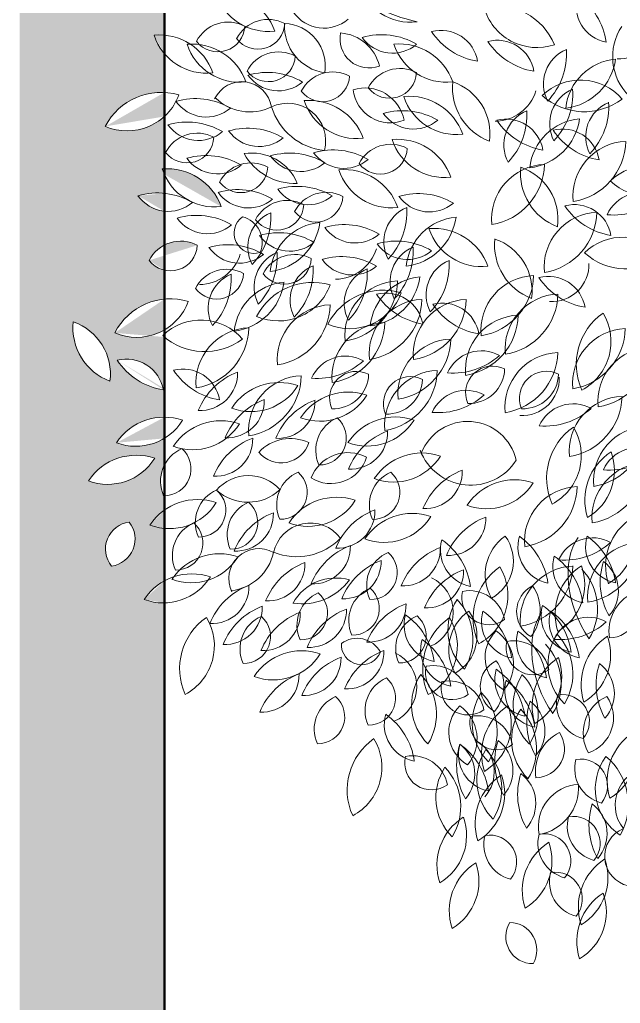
# Model space of a CAD drawing. Header units: millimetres. Extents: x -18002 to 19000, y -38859 to 21000.
# Drawn here: x -14500 to -13670, y 4241 to 5602 of the extents above; entities that cross this region are included whole.
import ezdxf

# ---------------------------------------------------------------- set-up
doc = ezdxf.new("R2010")
doc.units = ezdxf.units.MM
doc.layers.get('0').update_dxf_attribs({"lineweight": 25})
for name, color, linetype, lineweight in [('A Wall', 7, 'Continuous', 50), ('K-Hatch', 7, 'Continuous', 25), ('www.cadblocksfree.com', 7, 'Continuous', 5)]:
    doc.layers.add(name, color=color, linetype=linetype, lineweight=lineweight)

# ---------------------------------------------------------------- blocks, each defined once
blk = doc.blocks.new('A$C76BB5F72')
at = {"color": 58, "true_color": 0x4d6600}
for centre, major_axis, ratio, start_param, end_param in [((0.3862, 1.2516), (-0.4584, 0.3561), 1, 1.200871, 1.995976), ((0.2341, 0.8284), (0.0047, 0.1421), 1, 1.918314, 3.292644), ((0.455, 0.5674), (0.0053, 0.1613), 1, -1.152817, 0.232582), ((0.7564, 0.7291), (0.0032, 0.096), 1, 1.32478, 2.980013), ((0.5627, 0.6107), (0.0058, 0.1767), 1, -1.40088, -0.577558), ((0.0104, 0.7671), (0.0032, 0.096), 1, 2.222352, 3.877584), ((0.1589, 0.4774), (0.0058, 0.1767), 1, -0.503255, 0.320067), ((0.3121, 0.5693), (0.0032, 0.096), 1, -1.36802, 0.287213), ((0.4352, 0.76), (0.0058, 0.1767), 1, 2.189529, 3.012851), ((0.1265, 0.6431), (0.0025, 0.0747), 1, 1.395929, 3.540788), ((0.1871, 0.7026), (0.0032, 0.096), 1, 2.222316, 3.877549), ((0.2036, 0.483), (0.0049, 0.1474), 1, -1.194112, 0.121839), ((0.3257, 0.6739), (0.0047, 0.1421), 1, 1.918249, 3.292578), ((0.0335, 0.4666), (0.003, 0.0915), 1, -0.454876, 1.128992), ((0.206, 0.4753), (0.003, 0.0915), 1, -0.454944, 1.128925), ((0.0071, 0.5506), (0.0023, 0.0693), 1, 2.257561, 4.699709), ((0.1797, 0.5594), (0.0023, 0.0693), 1, 2.257493, 4.699641), ((0.1161, 0.4139), (0.0034, 0.1027), 1, -1.34766, 0.33249), ((0.1815, 0.5229), (0.0032, 0.0963), 1, 1.716104, 3.551932), ((0.4892, 0.5172), (0.0049, 0.1474), 1, 1.498679, 2.81463), ((0.2963, 0.3982), (0.0047, 0.1421), 1, 4.611082, 5.985411), ((-0.0823, 0.3803), (0.0032, 0.0971), 1, 4.487022, 6.771688), ((-0.0272, 0.3372), (0.0049, 0.1474), 1, -1.194112, 0.121839), ((0.0949, 0.5282), (0.0047, 0.1421), 1, 1.918247, 3.292576), ((0.2293, 0.3478), (0.0048, 0.1474), 1, -1.194188, 0.121763), ((0.3514, 0.5387), (0.0047, 0.1421), 1, 1.918242, 3.292571), ((0.0274, 0.5131), (0.0052, 0.1583), 1, 1.893069, 3.074512), ((0.2136, 0.2813), (0.0058, 0.1767), 1, -0.503319, 0.320004), ((0.5703, 0.3692), (0.0032, 0.096), 1, 0.427146, 2.082378), ((0.357, 0.4468), (0.0058, 0.1767), 1, 3.984718, 4.80804), ((0.2418, 0.5066), (0.0032, 0.096), 1, 2.222376, 3.877608), ((0.4803, 0.3403), (0.0032, 0.096), 1, -1.368021, 0.287212), ((0.6035, 0.531), (0.0058, 0.1767), 1, 2.189533, 3.012855), ((0.6825, 0.2954), (0.0047, 0.1421), 1, 0.123059, 1.497388), ((0.5235, 0.457), (0.0049, 0.1474), 1, 3.293873, 4.609823), ((0.1991, 0.2367), (0.0049, 0.1474), 1, -1.194118, 0.121833), ((0.3212, 0.4276), (0.0047, 0.1421), 1, 1.918246, 3.292575), ((0.0339, 0.1799), (0.0058, 0.1767), 1, -0.503254, 0.320068), ((0.1823, 0.2797), (0.003, 0.0915), 1, -0.454955, 1.128914), ((0.156, 0.3637), (0.0023, 0.0693), 1, 2.257493, 4.699641), ((0.7943, 0.237), (0.0047, 0.1418), 1, 0.073281, 1.699241), ((-0.0778, 0.1718), (0.0058, 0.1767), 1, -0.503319, 0.320004), ((-0.0496, 0.3971), (0.0032, 0.096), 1, 2.222376, 3.877608), ((0.0621, 0.4052), (0.0032, 0.096), 1, 2.222336, 3.877568), ((0.062, 0.1587), (0.0049, 0.1474), 1, -1.194121, 0.121829), ((0.1841, 0.3496), (0.0047, 0.1421), 1, 1.918248, 3.292578), ((0.5845, 0.1776), (0.0047, 0.1418), 1, 0.073223, 1.699183), ((0.4175, 0.3233), (0.0053, 0.1613), 1, 3.335082, 4.720481), ((0.6647, 0.2966), (0.0049, 0.1474), 1, 1.498677, 2.814628), ((0.4718, 0.1775), (0.0047, 0.1421), 1, 4.611083, 5.985412), ((-0.0583, 0.086), (0.0058, 0.1767), 1, -0.503255, 0.320067), ((-0.0301, 0.3113), (0.0032, 0.096), 1, 2.222352, 3.877584), ((0.0162, 0.1559), (0.003, 0.0915), 1, -0.454945, 1.128924), ((-0.0101, 0.2399), (0.0023, 0.0693), 1, 2.2575, 4.699649), ((0.2539, 0.0674), (0.0058, 0.1767), 1, -0.503319, 0.320004), ((0.2821, 0.2927), (0.0032, 0.096), 1, 2.222336, 3.877569), ((0.8283, 0.1503), (0.0032, 0.096), 1, -0.470458, 1.184775), ((0.756, 0.3655), (0.0058, 0.1767), 1, 3.087056, 3.910379), ((0.72, 0.054), (0.0047, 0.1418), 1, 0.073281, 1.699241), ((0.5529, 0.1997), (0.0053, 0.1613), 1, 3.335119, 4.720518), ((0.0625, -0.0127), (0.0058, 0.1767), 1, -0.503255, 0.320068), ((0.0907, 0.2126), (0.0032, 0.096), 1, 2.222351, 3.877584), ((0.2944, 0.0067), (0.0049, 0.1474), 1, -1.194122, 0.121829), ((0.4165, 0.1977), (0.0047, 0.1421), 1, 1.918314, 3.292644), ((-0.192, -0.0524), (0.0032, 0.096), 1, 0.427146, 2.082378), ((-0.4053, 0.0252), (0.0058, 0.1767), 1, 3.984718, 4.80804), ((0.1588, -0.0387), (0.0032, 0.096), 1, 0.427146, 2.082378), ((-0.0546, 0.039), (0.0058, 0.1767), 1, 3.984718, 4.80804), ((0.2709, -0.1124), (0.0047, 0.1421), 1, 0.123059, 1.497388), ((0.1119, 0.0491), (0.0049, 0.1474), 1, 3.293873, 4.609823), ((0.3897, 0.0364), (0.0053, 0.1613), 1, 3.335082, 4.720481), ((-0.0798, -0.1262), (0.0047, 0.1421), 1, 0.123059, 1.497388), ((-0.2388, 0.0354), (0.0049, 0.1474), 1, 3.293873, 4.609823), ((0.039, 0.0227), (0.0053, 0.1613), 1, 3.335082, 4.720481), ((0.6194, -0.1569), (0.0047, 0.1418), 1, 0.073223, 1.699183), ((0.4524, -0.0112), (0.0053, 0.1613), 1, 3.335082, 4.720481), ((0.032, -0.1846), (0.0047, 0.1418), 1, 0.073281, 1.699241), ((0.2687, -0.1707), (0.0047, 0.1418), 1, 0.073223, 1.699183), ((0.1017, -0.0249), (0.0053, 0.1613), 1, 3.335082, 4.720481), ((0.3827, -0.1709), (0.0047, 0.1418), 1, 0.073281, 1.699241), ((0.8225, -0.1967), (0.0053, 0.1613), 1, 0.642311, 2.02771), ((0.6088, -0.1379), (0.0047, 0.1418), 1, 3.663644, 5.289604), ((0.1729, -0.2303), (0.0047, 0.1418), 1, 0.073223, 1.699183), ((0.0059, -0.0845), (0.0053, 0.1613), 1, 3.335082, 4.720481), ((-0.1778, -0.244), (0.0047, 0.1418), 1, 0.073223, 1.699183), ((-0.3448, -0.0983), (0.0053, 0.1613), 1, 3.335082, 4.720481), ((0.066, -0.2713), (0.0032, 0.096), 1, -0.470458, 1.184775), ((0.4167, -0.2576), (0.0032, 0.096), 1, -0.470458, 1.184775), ((0.3444, -0.0424), (0.0058, 0.1767), 1, 3.087056, 3.910379), ((-0.0063, -0.0561), (0.0058, 0.1767), 1, 3.087056, 3.910379), ((0.445, -0.2703), (0.0023, 0.0693), 1, -0.435294, 2.006854), ((-0.0423, -0.3676), (0.0047, 0.1418), 1, 0.073281, 1.699241), ((-0.2094, -0.2219), (0.0053, 0.1613), 1, 3.335119, 4.720518), ((0.0943, -0.2841), (0.0023, 0.0693), 1, -0.435294, 2.006854), ((0.0341, -0.2198), (0.003, 0.0915), 1, 3.135462, 4.719331), ((0.2333, -0.2976), (0.0023, 0.0693), 1, -0.435267, 2.006881), ((0.3084, -0.3539), (0.0047, 0.1418), 1, 0.073281, 1.699241), ((0.1413, -0.2081), (0.0053, 0.1613), 1, 3.335119, 4.720518), ((0.3848, -0.2061), (0.003, 0.0915), 1, 3.135462, 4.719331), ((0.584, -0.2839), (0.0023, 0.0693), 1, -0.435267, 2.006881), ((0.5237, -0.2196), (0.003, 0.0915), 1, 3.135471, 4.71934), ((0.173, -0.2334), (0.003, 0.0915), 1, 3.135471, 4.71934), ((0.746, -0.4908), (0.0053, 0.1613), 1, 0.642311, 2.02771), ((0.5322, -0.4319), (0.0047, 0.1418), 1, 3.663644, 5.289604), ((0.8474, -0.498), (0.0047, 0.1418), 1, 0.073281, 1.699241), ((0.6803, -0.3523), (0.0053, 0.1613), 1, 3.335086, 4.720484), ((0.5477, -0.7393), (0.004, 0.1215), 1, 0.646107, 2.126683), ((0.3894, -0.7043), (0.0036, 0.1094), 1, 3.680361, 5.375633), ((0.6066, -0.6667), (0.0032, 0.096), 1, 1.32475, 2.979982), ((0.4129, -0.7852), (0.0058, 0.1767), 1, -1.40088, -0.577558), ((0.6309, -0.5251), (0.0058, 0.1767), 1, 3.087158, 3.91048), ((0.794, -0.8034), (-0.0919, 0.1913), 0.647834, 0.34295, 1.798552), ((0.7811, -0.6665), (0.0032, 0.096), 1, 1.32478, 2.980013), ((0.8319, -0.7972), (0.0047, 0.1418), 1, 0.073281, 1.699241), ((0.5874, -0.7849), (0.0058, 0.1767), 1, -1.400885, -0.577563), ((0.6649, -0.6514), (0.0053, 0.1613), 1, 3.335082, 4.720481), ((0.6967, -0.7179), (0.0032, 0.096), 1, 1.324774, 2.980007), ((0.503, -0.8363), (0.0058, 0.1767), 1, -1.400884, -0.577561), ((0.5565, -0.8515), (0.0053, 0.1613), 1, 0.642311, 2.02771), ((0.3428, -0.7927), (0.0047, 0.1418), 1, 3.663644, 5.289604), ((0.6579, -0.8588), (0.0047, 0.1418), 1, 0.073281, 1.699241), ((0.4909, -0.713), (0.0053, 0.1613), 1, 3.335086, 4.720484), ((0.5685, -0.827), (0.0048, 0.1474), 1, 4.191457, 5.507408), ((0.4539, -0.9326), (0.004, 0.1215), 1, 0.646107, 2.126683), ((0.2956, -0.8977), (0.0036, 0.1094), 1, 3.680361, 5.375633), ((0.5128, -0.8601), (0.0032, 0.096), 1, 1.32475, 2.979982), ((0.3191, -0.9785), (0.0058, 0.1767), 1, -1.40088, -0.577558), ((0.7002, -0.9968), (-0.0919, 0.1913), 0.647834, 0.34295, 1.798552), ((0.6873, -0.8599), (0.0032, 0.096), 1, 1.32478, 2.980013), ((0.4936, -0.9783), (0.0058, 0.1767), 1, -1.400885, -0.577563), ((0.6029, -0.9113), (0.0032, 0.096), 1, 1.324774, 2.980007), ((0.4092, -1.0297), (0.0058, 0.1767), 1, -1.400884, -0.577561), ((0.8209, -1.0227), (0.0048, 0.1474), 1, 0.601065, 1.917016), ((0.6075, -0.9461), (0.0047, 0.1421), 1, 3.713445, 5.087775), ((0.4747, -1.0203), (0.0048, 0.1474), 1, 4.191457, 5.507408)]:
    blk.add_ellipse(centre, major_axis=major_axis, ratio=ratio, start_param=start_param, end_param=end_param, dxfattribs=at)
at = {"color": 96, "linetype": 'Continuous', "true_color": 0x006b00}
for centre, major_axis, start_param, end_param in [((-0.2553, 0.6138), (0.0049, 0.1474), -1.194122, 0.121829), ((-0.1332, 0.8047), (0.0047, 0.1421), 1.918314, 3.292644)]:
    blk.add_ellipse(centre, major_axis=major_axis, ratio=1, start_param=start_param, end_param=end_param, dxfattribs=at)
at = {"color": 96, "true_color": 0x006600}
for centre, major_axis, start_param, end_param in [((0.5599, 0.7627), (0.0047, 0.1418), 1.868396, 3.494357), ((-0.1334, 0.602), (0.003, 0.0915), -0.454951, 1.128917), ((-0.1597, 0.6861), (0.0023, 0.0693), 2.257493, 4.699641), ((0.0304, 0.6759), (0.004, 0.1215), 1.543736, 3.024312), ((-0.0956, 0.5739), (0.0036, 0.1094), 4.57796, 6.273232), ((0.8971, 0.5971), (0.0047, 0.1421), 1.020677, 2.395007), ((0.0455, 0.5481), (0.0036, 0.1107), -1.308206, -0.038077), ((0.4571, 0.5437), (0.0032, 0.096), -1.368099, 0.287134), ((0.5803, 0.7344), (0.0058, 0.1767), 2.189533, 3.012855), ((0.6273, 0.3827), (0.0053, 0.1613), 3.335141, 4.720539), ((0.6559, 0.1196), (0.0032, 0.096), -1.3681, 0.287133), ((0.779, 0.3104), (0.0058, 0.1767), 2.189529, 3.012851), ((0.1974, -0.0553), (0.0058, 0.1767), -0.503254, 0.320068), ((0.2256, 0.17), (0.0032, 0.096), 2.222352, 3.877584), ((0.5978, 0.1115), (0.0049, 0.1474), 1.498683, 2.814634), ((0.4049, -0.0076), (0.0047, 0.1421), 4.611084, 5.985413), ((0.7904, 0.211), (0.0053, 0.1613), 2.437518, 3.822917), ((0.5889, -0.0655), (0.0032, 0.096), -1.368021, 0.287212), ((0.7121, 0.1252), (0.0058, 0.1767), 2.189529, 3.012851), ((-0.135, -0.0389), (0.0053, 0.1613), 3.335141, 4.720539), ((0.2157, -0.0252), (0.0053, 0.1613), 3.335141, 4.720539), ((0.3154, -0.1344), (0.0032, 0.096), -1.36802, 0.287213), ((0.4386, 0.0564), (0.0058, 0.1767), 2.189529, 3.012851), ((0.2464, -0.8354), (0.0032, 0.0971), 3.58946, 5.874126), ((0.4353, -0.7992), (0.0023, 0.0693), 1.359914, 3.802063), ((0.386, -0.8722), (0.003, 0.0915), -1.352507, 0.231361), ((0.582, -0.8348), (0.0025, 0.0747), 0.498451, 2.643311), ((0.4572, -0.8307), (0.0036, 0.1107), 4.077285, 5.347414), ((0.4724, -0.8818), (0.0047, 0.1421), 1.020677, 2.395007), ((0.247, -0.9053), (0.0048, 0.1474), 4.191457, 5.507408), ((0.6919, -0.9454), (0.0032, 0.096), -0.470462, 1.184771), ((0.6196, -0.7302), (0.0058, 0.1767), 3.087024, 3.910347), ((0.1526, -1.0287), (0.0032, 0.0971), 3.58946, 5.874126), ((0.4882, -1.0282), (0.0025, 0.0747), 0.498451, 2.643311), ((0.3634, -1.0241), (0.0036, 0.1107), 4.077285, 5.347414), ((0.3415, -0.9925), (0.0023, 0.0693), 1.359914, 3.802063), ((0.2922, -1.0655), (0.003, 0.0915), -1.352507, 0.231361), ((0.3786, -1.0751), (0.0047, 0.1421), 1.020677, 2.395007), ((0.1532, -1.0987), (0.0048, 0.1474), 4.191457, 5.507408), ((0.5349, -1.1214), (0.0047, 0.1421), 1.020677, 2.395006), ((0.3095, -1.145), (0.0048, 0.1474), 4.191457, 5.507408), ((0.8519, -1.2925), (0.0047, 0.1418), 0.970842, 2.596802), ((0.6338, -1.3322), (0.0053, 0.1613), 4.232715, 5.618114), ((0.4411, -1.3148), (0.0047, 0.1421), 1.020677, 2.395006), ((0.2157, -1.3383), (0.0048, 0.1474), 4.191457, 5.507408)]:
    blk.add_ellipse(centre, major_axis=major_axis, ratio=1, start_param=start_param, end_param=end_param, dxfattribs=at)
at = {"color": 98, "true_color": 0x004700}
for centre, major_axis, start_param, end_param in [((-0.2367, 0.5952), (0.003, 0.0915), -0.454876, 1.128992), ((0.7716, 0.688), (0.0032, 0.096), 3.120001, 4.775234), ((-0.2631, 0.6792), (0.0023, 0.0693), 2.257561, 4.699709), ((-0.4146, 0.506), (0.0049, 0.1474), -1.194122, 0.121829), ((-0.2924, 0.6969), (0.0047, 0.1421), 1.918249, 3.292578), ((-0.3295, 0.4825), (0.0049, 0.1474), -1.19412, 0.121831), ((-0.2073, 0.6734), (0.0047, 0.1421), 1.918249, 3.292578), ((-0.1065, 0.5182), (0.003, 0.0915), -0.454955, 1.128914), ((0.6725, 0.5272), (0.0032, 0.096), 0.427146, 2.082378), ((0.4592, 0.6048), (0.0058, 0.1767), 3.984718, 4.80804), ((-0.1329, 0.6023), (0.0023, 0.0693), 2.2575, 4.699649), ((0.6164, 0.611), (0.0048, 0.1474), 3.293839, 4.60979), ((0.7754, 0.4495), (0.0047, 0.1421), 0.123091, 1.49742), ((-0.1353, 0.38), (0.0058, 0.1767), -0.503255, 0.320067), ((-0.2014, 0.4557), (0.0025, 0.0772), -1.383745, 1.168661), ((-0.1072, 0.6053), (0.0032, 0.096), 2.222352, 3.877584), ((-0.4097, 0.3439), (0.0053, 0.1613), -0.255246, 1.130153), ((0.4511, 0.5417), (0.0036, 0.1107), 3.179686, 4.449815), ((0.6887, 0.4248), (0.0032, 0.096), 0.427221, 2.082454), ((0.4753, 0.5024), (0.0058, 0.1767), 3.984673, 4.807996), ((-0.4969, 0.5477), (0.0047, 0.1418), 2.766041, 4.392001), ((-0.3211, 0.3124), (0.0058, 0.1767), -0.503298, 0.320024), ((-0.1807, 0.5811), (0.0042, 0.1263), 2.391335, 3.630097), ((-0.2929, 0.5377), (0.0032, 0.096), 2.222351, 3.877584), ((-0.3417, 0.2519), (0.0058, 0.1767), -0.503255, 0.320068), ((-0.3135, 0.4772), (0.0032, 0.096), 2.222352, 3.877584), ((-0.1852, 0.2361), (0.0058, 0.1767), -0.503255, 0.320067), ((-0.3164, 0.3085), (0.003, 0.0915), -0.454959, 1.12891), ((-0.3428, 0.3926), (0.0023, 0.0693), 2.257493, 4.699641), ((-0.157, 0.4614), (0.0032, 0.096), 2.222338, 3.877571), ((-0.1753, 0.2223), (0.0042, 0.1264), -1.148854, 0.194093), ((-0.2931, 0.1656), (0.0058, 0.1767), -0.503318, 0.320004), ((-0.2649, 0.3909), (0.0032, 0.096), 2.222375, 3.877608), ((-0.0639, 0.4213), (0.005, 0.1511), 2.116754, 3.211628), ((-0.3933, 0.1607), (0.0048, 0.1474), -1.194186, 0.121765), ((-0.2712, 0.3516), (0.0047, 0.1421), 1.918249, 3.292578), ((-0.1774, 0.2317), (0.003, 0.0915), -0.454876, 1.128993), ((-0.2037, 0.3158), (0.0023, 0.0693), 2.257561, 4.699709), ((-0.2123, 0.0777), (0.0058, 0.1767), -0.503318, 0.320004), ((-0.419, 0.0689), (0.0058, 0.1767), -0.503318, 0.320004), ((-0.3908, 0.2942), (0.0032, 0.096), 2.222352, 3.877584), ((-0.1841, 0.303), (0.0032, 0.096), 2.222378, 3.877611), ((-0.0845, 0.1348), (0.003, 0.0915), -0.454944, 1.128925), ((-0.1109, 0.2189), (0.0023, 0.0693), 2.257501, 4.69965), ((0.2609, 0.1193), (0.0032, 0.096), 0.427146, 2.082378), ((0.0476, 0.1969), (0.0058, 0.1767), 3.984718, 4.80804), ((-0.318, 0.0112), (0.0058, 0.1767), -0.503319, 0.320004), ((-0.2898, 0.2365), (0.0032, 0.096), 2.222376, 3.877608), ((-0.1691, 0.142), (0.0017, 0.0522), 0.65756, 3.466582), ((-0.2172, 0.1182), (0.0022, 0.0684), 4.351572, 6.05563), ((-0.0898, 0.1056), (0.0032, 0.096), 0.427146, 2.082378), ((-0.3031, 0.1832), (0.0058, 0.1767), 3.984718, 4.80804), ((0.2048, 0.2031), (0.0048, 0.1474), 3.293839, 4.60979), ((0.3638, 0.0416), (0.0047, 0.1421), 0.123091, 1.49742), ((-0.1459, 0.1894), (0.0048, 0.1474), 3.293839, 4.60979), ((0.0131, 0.0279), (0.0047, 0.1421), 0.123091, 1.49742), ((-0.1058, -0.0338), (0.0058, 0.1767), -0.503318, 0.320004), ((-0.0776, 0.1915), (0.0032, 0.096), 2.222376, 3.877608), ((-0.359, 0.0298), (0.003, 0.0915), -0.454951, 1.128918), ((-0.3854, 0.1139), (0.0023, 0.0693), 2.257555, 4.699704), ((-0.236, -0.0647), (0.0058, 0.1767), -0.503255, 0.320068), ((-0.2078, 0.1606), (0.0032, 0.096), 2.222354, 3.877587), ((0.0396, 0.1338), (0.0036, 0.1107), 3.179686, 4.449815), ((0.2771, 0.0169), (0.0032, 0.096), 0.427221, 2.082454), ((0.0637, 0.0945), (0.0058, 0.1767), 3.984673, 4.807996), ((-0.3112, 0.1201), (0.0036, 0.1107), 3.179686, 4.449815), ((-0.0736, 0.0032), (0.0032, 0.096), 0.427221, 2.082454), ((-0.287, 0.0808), (0.0058, 0.1767), 3.984673, 4.807996), ((-0.0651, -0.0046), (0.003, 0.0915), -0.454945, 1.128924), ((-0.0915, 0.0795), (0.0023, 0.0693), 2.257556, 4.699705), ((-0.2397, -0.0427), (0.003, 0.0915), -0.454945, 1.128923), ((0.5977, 0.0612), (0.0032, 0.096), 3.120001, 4.775234), ((-0.2661, 0.0413), (0.0023, 0.0693), 2.257505, 4.699654), ((-0.0195, -0.1465), (0.0053, 0.1613), -0.255246, 1.130152), ((-0.1067, 0.0573), (0.0047, 0.1418), 2.766041, 4.392001), ((0.1641, -0.1665), (0.0053, 0.1613), -0.255246, 1.130152), ((-0.3851, -0.1889), (0.0053, 0.1613), -0.255246, 1.130152), ((0.0768, 0.0373), (0.0047, 0.1418), 2.766041, 4.392001), ((0.1704, -0.1088), (0.0032, 0.096), -1.36802, 0.287213), ((0.2935, 0.082), (0.0058, 0.1767), 2.189497, 3.012819), ((-0.4724, 0.0148), (0.0047, 0.1418), 2.766041, 4.392001), ((0.517, -0.2114), (0.0047, 0.1418), 0.073251, 1.699212), ((0.35, -0.0657), (0.0053, 0.1613), 3.335119, 4.720518), ((-0.4895, -0.1021), (0.0049, 0.1474), 1.498683, 2.814634), ((-0.6824, -0.2212), (0.0047, 0.1421), 4.611078, 5.985407), ((-0.3068, -0.2241), (0.0047, 0.1418), -0.824365, 0.801595), ((-0.297, -0.0026), (0.0053, 0.1613), 2.437543, 3.822942), ((0.7931, -0.2462), (0.0047, 0.1418), 0.073278, 1.699238), ((0.6261, -0.1004), (0.0053, 0.1613), 3.335148, 4.720547), ((0.343, -0.273), (0.0047, 0.1418), 0.073251, 1.699212), ((0.176, -0.1273), (0.0053, 0.1613), 3.335141, 4.720539), ((0.8587, -0.2929), (0.0047, 0.1418), 0.073278, 1.699238), ((0.6917, -0.1471), (0.0053, 0.1613), 3.335148, 4.720547), ((0.619, -0.3078), (0.0047, 0.1418), 0.07322, 1.69918), ((0.452, -0.162), (0.0053, 0.1613), 3.335119, 4.720518), ((-0.4984, -0.2791), (0.0032, 0.096), -1.368098, 0.287135), ((-0.3752, -0.0883), (0.0058, 0.1767), 2.189494, 3.012816), ((-0.3533, -0.3047), (0.0032, 0.096), -1.368021, 0.287212), ((-0.2302, -0.1139), (0.0058, 0.1767), 2.189529, 3.012851), ((-0.3083, -0.2195), (0.0032, 0.096), 3.119911, 4.775143), ((-0.1497, -0.382), (0.0058, 0.1767), 0.394351, 1.217673), ((-0.1045, -0.391), (0.0049, 0.1474), -0.296499, 1.019452), ((-0.1777, -0.1765), (0.0047, 0.1421), 2.815854, 4.190183), ((0.5212, -0.2329), (0.0032, 0.096), 3.120001, 4.775234), ((0.0734, -0.4157), (0.0048, 0.1474), -0.296562, 1.019389), ((0.0002, -0.2011), (0.0047, 0.1421), 2.815852, 4.190181), ((0.377, -0.3597), (0.0032, 0.096), -0.470385, 1.184848), ((0.3047, -0.1445), (0.0058, 0.1767), 3.087157, 3.91048), ((-0.2394, -0.2903), (0.0032, 0.096), 3.119906, 4.775139), ((-0.0808, -0.4529), (0.0058, 0.1767), 0.394351, 1.217673), ((-0.1087, -0.2916), (0.0032, 0.096), 3.120001, 4.775234), ((0.0499, -0.4541), (0.0058, 0.1767), 0.394251, 1.217573), ((0.6531, -0.3944), (0.0032, 0.096), -0.470462, 1.184771), ((0.7847, -0.4211), (0.0047, 0.1418), 0.073278, 1.699238), ((0.6177, -0.2754), (0.0053, 0.1613), 3.335082, 4.720481), ((-0.4016, -0.4804), (0.0049, 0.1474), -0.296499, 1.019452), ((-0.2551, -0.4895), (0.0048, 0.1474), -0.296562, 1.019389), ((0.1951, -0.4799), (0.0048, 0.1474), -0.296562, 1.019389), ((0.5807, -0.1792), (0.0058, 0.1767), 3.087023, 3.910345), ((-0.4747, -0.2659), (0.0047, 0.1421), 2.815854, 4.190183), ((-0.3282, -0.2749), (0.0047, 0.1421), 2.815854, 4.190183), ((0.0808, -0.4185), (0.003, 0.0915), 0.442628, 2.026496), ((-0.0013, -0.3868), (0.0023, 0.0693), 3.155107, 5.597256), ((0.1219, -0.2654), (0.0047, 0.1421), 2.815854, 4.190183), ((0.3809, -0.4721), (0.0042, 0.1281), -1.318305, 1.232454), ((-0.0761, -0.4987), (0.0036, 0.1107), -0.410679, 0.85945), ((0.0787, -0.3711), (0.0032, 0.096), 3.119942, 4.775175), ((0.2373, -0.5336), (0.0058, 0.1767), 0.394251, 1.217573), ((-0.2693, -0.3896), (0.0032, 0.096), 3.119911, 4.775143), ((-0.1107, -0.5521), (0.0058, 0.1767), 0.394351, 1.217673), ((-0.0999, -0.3761), (0.0025, 0.0747), 2.293588, 4.438447), ((-0.4736, -0.5786), (0.0049, 0.1474), -0.296497, 1.019454), ((-0.3195, -0.4981), (0.003, 0.0915), 0.44266, 2.026529), ((-0.4017, -0.4663), (0.0023, 0.0693), 3.155015, 5.597163), ((0.0728, -0.5271), (0.0034, 0.1027), -0.450109, 1.230041), ((0.2631, -0.5728), (0.0048, 0.1474), -0.296562, 1.019389), ((0.3887, -0.3694), (0.0046, 0.139), 1.964085, 4.177731), ((0.8305, -0.5467), (0.0048, 0.1474), 0.601066, 1.917017), ((0.6172, -0.4701), (0.0047, 0.1421), 3.713445, 5.087775), ((0.8187, -0.5078), (0.0032, 0.096), -0.470468, 1.184765), ((0.7464, -0.2926), (0.0058, 0.1767), 3.087023, 3.910345), ((-0.5468, -0.3641), (0.0047, 0.1421), 2.815912, 4.190241), ((0.0284, -0.408), (0.0032, 0.0963), 2.613669, 4.449497), ((0.19, -0.3582), (0.0047, 0.1421), 2.815854, 4.190183), ((0.8433, -0.592), (0.0047, 0.1418), 0.07322, 1.69918), ((0.6763, -0.4463), (0.0053, 0.1613), 3.335086, 4.720484), ((-0.0199, -0.5589), (0.003, 0.0915), 0.442665, 2.026534), ((-0.102, -0.5271), (0.0023, 0.0693), 3.155107, 5.597256), ((0.2191, -0.5591), (0.003, 0.0915), 0.44266, 2.026529), ((0.1369, -0.5273), (0.0023, 0.0693), 3.155107, 5.597256), ((0.2711, -0.4729), (0.0032, 0.096), 3.119942, 4.775174), ((0.4296, -0.6354), (0.0058, 0.1767), 0.394251, 1.217574), ((0.5023, -0.6417), (0.0049, 0.1474), -0.296502, 1.019449), ((-0.1843, -0.593), (0.0036, 0.1093), -0.8076, 0.887672), ((0.4292, -0.4271), (0.0047, 0.1421), 2.815912, 4.190241), ((-0.3151, -0.6929), (0.0048, 0.1474), -0.296562, 1.019389), ((-0.2298, -0.6049), (0.003, 0.0915), 0.442665, 2.026534), ((-0.312, -0.5731), (0.0023, 0.0693), 3.155104, 5.597253), ((-0.1854, -0.4308), (0.004, 0.1215), 2.441333, 3.921909), ((0.0434, -0.687), (0.0049, 0.1474), -0.296499, 1.019452), ((0.6693, -0.6536), (0.0047, 0.1418), 0.073278, 1.699238), ((0.5022, -0.5079), (0.0053, 0.1613), 3.335148, 4.720547), ((-0.3882, -0.4784), (0.0047, 0.1421), 2.815852, 4.190181), ((-0.1476, -0.6362), (0.003, 0.0915), 0.442661, 2.02653), ((-0.2297, -0.6044), (0.0023, 0.0693), 3.155107, 5.597256), ((-0.0298, -0.4725), (0.0047, 0.1421), 2.815852, 4.190181), ((-0.216, -0.5824), (0.0032, 0.096), 3.11991, 4.775143), ((-0.0575, -0.7449), (0.0058, 0.1767), 0.394351, 1.217673), ((0.0459, -0.5748), (0.0032, 0.096), 3.11991, 4.775143), ((0.2045, -0.7374), (0.0058, 0.1767), 0.394351, 1.217674), ((0.2386, -0.7286), (0.0048, 0.1474), -0.296569, 1.019382), ((-0.483, -0.6731), (0.0023, 0.0699), 0.156249, 2.28705), ((-0.5478, -0.6471), (0.0023, 0.071), 3.324162, 5.402227), ((-0.2889, -0.69), (0.003, 0.0915), 0.442665, 2.026534), ((-0.3711, -0.6582), (0.0023, 0.0693), 3.155107, 5.597256), ((-0.0247, -0.7032), (0.0032, 0.0971), -0.898595, 1.386071), ((0.1655, -0.5141), (0.0047, 0.1421), 2.815854, 4.190183), ((0.3318, -0.5936), (0.0032, 0.096), 3.120001, 4.775234), ((0.4903, -0.7561), (0.0058, 0.1767), 0.394351, 1.217673), ((0.8842, -0.7171), (0.0048, 0.1474), 0.601065, 1.917016), ((0.6709, -0.6405), (0.0047, 0.1421), 3.713477, 5.087806), ((-0.06, -0.5347), (0.0052, 0.1583), 2.790605, 3.972048), ((0.4068, -0.6757), (0.0032, 0.096), 1.324745, 2.979978), ((0.213, -0.7941), (0.0058, 0.1767), -1.40088, -0.577558), ((0.7033, -0.7403), (0.0032, 0.096), -0.470464, 1.184769), ((-0.2586, -0.8328), (0.0049, 0.1474), -0.296502, 1.019449), ((-0.1578, -0.7493), (0.0025, 0.0772), -0.486207, 2.0662), ((-0.2429, -0.655), (0.0042, 0.1263), 3.28891, 4.527672), ((-0.0174, -0.6671), (0.0032, 0.096), 3.119911, 4.775143), ((0.1412, -0.8296), (0.0058, 0.1767), 0.394351, 1.217673), ((0.2122, -0.7661), (0.003, 0.0915), 0.44266, 2.026529), ((0.1301, -0.7343), (0.0023, 0.0693), 3.155107, 5.597256), ((0.2143, -0.6725), (0.0032, 0.096), 3.11991, 4.775143), ((0.3729, -0.835), (0.0058, 0.1767), 0.394351, 1.217674), ((-0.3318, -0.6182), (0.0047, 0.1421), 2.815919, 4.190248), ((-0.1346, -0.7111), (0.0032, 0.096), 3.11991, 4.775143), ((0.0239, -0.8736), (0.0058, 0.1767), 0.394351, 1.217673), ((0.0618, -0.7055), (0.0032, 0.096), 3.12, 4.775233), ((0.2204, -0.868), (0.0058, 0.1767), 0.394403, 1.217726), ((0.8996, -0.7594), (0.0058, 0.1767), 1.291936, 2.115258), ((0.6737, -0.782), (0.0032, 0.096), 4.017596, 5.672829), ((-0.33, -0.8847), (0.0049, 0.1474), -0.296499, 1.019452), ((0.2745, -0.7294), (0.0032, 0.096), 3.11991, 4.775143), ((0.4331, -0.8919), (0.0058, 0.1767), 0.394351, 1.217673), ((0.754, -0.8408), (0.0048, 0.1474), 0.601066, 1.917017), ((0.5407, -0.7642), (0.0047, 0.1421), 3.713445, 5.087775), ((-0.4032, -0.6701), (0.0047, 0.1421), 2.815919, 4.190248), ((0.0409, -0.8745), (0.0042, 0.1264), -0.251288, 1.091659), ((-0.0453, -0.6633), (0.005, 0.1511), 3.014448, 4.109322), ((-0.279, -0.7698), (0.0032, 0.096), 3.12, 4.775233), ((-0.1204, -0.9323), (0.0058, 0.1767), 0.394351, 1.217673), ((0.0323, -0.8702), (0.003, 0.0915), 0.442692, 2.026561), ((-0.0499, -0.8384), (0.0023, 0.0693), 3.15518, 5.597329), ((0.1659, -0.858), (0.003, 0.0915), 0.442665, 2.026534), ((0.0838, -0.8262), (0.0023, 0.0693), 3.155104, 5.597253), ((0.856, -0.8857), (0.0036, 0.1107), 0.486892, 1.757021), ((0.7453, -0.8279), (0.0025, 0.0747), 3.191166, 5.336025), ((-0.2446, -0.8236), (0.0032, 0.096), 3.119942, 4.775175), ((-0.086, -0.9861), (0.0058, 0.1767), 0.394251, 1.217574), ((-0.1467, -0.8394), (0.0032, 0.096), 3.120001, 4.775234), ((0.0118, -1.0019), (0.0058, 0.1767), 0.394236, 1.217558), ((-0.0276, -0.831), (0.0032, 0.096), 3.119906, 4.775139), ((0.1309, -0.9935), (0.0058, 0.1767), 0.394351, 1.217673), ((0.126, -0.8173), (0.0032, 0.096), 3.119942, 4.775174), ((0.2845, -0.9798), (0.0058, 0.1767), 0.394251, 1.217574), ((0.6664, -0.8451), (0.0032, 0.096), 1.324792, 2.980025), ((0.4726, -0.9635), (0.0058, 0.1767), -1.400892, -0.57757), ((-0.2003, -0.9819), (0.0053, 0.1613), 0.642327, 2.027726), ((-0.414, -0.9231), (0.0047, 0.1418), 3.663647, 5.289607), ((-0.1145, -0.931), (0.003, 0.0915), 0.442661, 2.02653), ((-0.1966, -0.8992), (0.0023, 0.0693), 3.155107, 5.597256), ((0.287, -0.9297), (0.003, 0.0915), 0.442665, 2.026534), ((0.2048, -0.898), (0.0023, 0.0693), 3.155015, 5.597163), ((0.313, -0.8691), (0.0032, 0.096), 1.324745, 2.979978), ((0.1192, -0.9875), (0.0058, 0.1767), -1.40088, -0.577558), ((0.4264, -0.9825), (0.0053, 0.1613), 0.642315, 2.027713), ((0.2127, -0.9237), (0.0047, 0.1418), 3.663645, 5.289605), ((0.5223, -0.9528), (0.0032, 0.0963), 0.818491, 2.654319), ((0.3964, -0.9696), (0.0034, 0.1027), 4.037966, 5.718116), ((0.0961, -0.9721), (0.0022, 0.0684), -1.034016, 0.670042), ((0.3558, -0.9328), (0.0032, 0.096), 1.324745, 2.979978), ((0.1621, -1.0512), (0.0058, 0.1767), -1.40088, -0.577558), ((0.5497, -0.9286), (0.0023, 0.0693), 1.359914, 3.802063), ((0.5004, -1.0016), (0.003, 0.0915), -1.352596, 0.231273), ((0.7303, -0.9714), (0.0047, 0.1421), 1.020695, 2.395024), ((0.5049, -0.995), (0.0049, 0.1474), 4.191491, 5.507442), ((-0.0468, -1.0833), (0.0049, 0.1474), -0.296502, 1.019449), ((0.1076, -0.9197), (0.0017, 0.0522), 1.555154, 4.364176), ((0.0689, -0.9383), (0.0032, 0.096), 3.120001, 4.775234), ((0.2275, -1.1008), (0.0058, 0.1767), 0.394351, 1.217673), ((-0.12, -0.8688), (0.0047, 0.1421), 2.815919, 4.190248), ((-0.0416, -0.9552), (0.0032, 0.096), 3.119942, 4.775174), ((0.117, -1.1177), (0.0058, 0.1767), 0.394253, 1.217575), ((0.6947, -1.0778), (0.0048, 0.1474), 0.601065, 1.917016), ((0.4814, -1.0012), (0.0047, 0.1421), 3.713477, 5.087806), ((0.5472, -1.0101), (0.0032, 0.096), 1.324745, 2.979978), ((0.3535, -1.1285), (0.0058, 0.1767), -1.40088, -0.577558), ((0.8891, -1.0232), (0.0058, 0.1767), 1.291936, 2.115259), ((0.6632, -1.0458), (0.0032, 0.096), 4.017596, 5.672829), ((-0.1497, -0.9981), (0.0032, 0.096), 3.120001, 4.775234), ((0.0089, -1.1606), (0.0058, 0.1767), 0.394351, 1.217673), ((0.2079, -1.09), (0.003, 0.0915), 0.442665, 2.026534), ((0.1258, -1.0582), (0.0023, 0.0693), 3.155107, 5.597256), ((0.5726, -1.0384), (0.0032, 0.096), 1.324792, 2.980025), ((0.3788, -1.1569), (0.0058, 0.1767), -1.400892, -0.57757), ((0.0769, -1.1381), (0.003, 0.0915), 0.442665, 2.026534), ((-0.0053, -1.1063), (0.0023, 0.0693), 3.155209, 5.597358), ((0.7102, -1.1201), (0.0058, 0.1767), 1.291936, 2.115258), ((0.4842, -1.1428), (0.0032, 0.096), 4.017596, 5.672829), ((0.7016, -1.0737), (0.003, 0.0915), 1.340229, 2.924098), ((0.6256, -1.1182), (0.0023, 0.0693), 4.052729, 6.494878), ((0.7815, -1.1477), (0.0034, 0.1027), 0.447466, 2.127616), ((0.6607, -1.1082), (0.0032, 0.0963), 3.511213, 5.34704), ((0.4286, -1.1462), (0.0032, 0.0963), 0.818491, 2.654319), ((0.3026, -1.163), (0.0034, 0.1027), 4.037966, 5.718116), ((0.5645, -1.2015), (0.0048, 0.1474), 0.601066, 1.917017), ((0.3512, -1.1249), (0.0047, 0.1421), 3.713445, 5.087775), ((0.6365, -1.1647), (0.0047, 0.1421), 1.020695, 2.395024), ((0.4111, -1.1883), (0.0049, 0.1474), 4.191491, 5.507442), ((0.262, -1.1261), (0.0032, 0.096), 1.324745, 2.979978), ((0.0683, -1.2445), (0.0058, 0.1767), -1.40088, -0.577558), ((0.4559, -1.1219), (0.0023, 0.0693), 1.359914, 3.802063), ((0.4066, -1.195), (0.003, 0.0915), -1.352596, 0.231273), ((0.2316, -1.2949), (0.0053, 0.1613), 0.642328, 2.027726), ((0.0179, -1.2361), (0.0047, 0.1418), 3.663645, 5.289605), ((0.6277, -1.2215), (0.0058, 0.1767), 1.291936, 2.115259), ((0.4018, -1.2442), (0.0032, 0.096), 4.017595, 5.672827), ((0.6665, -1.2465), (0.0036, 0.1107), 0.486892, 1.757021), ((0.5558, -1.1886), (0.0025, 0.0747), 3.191166, 5.336025), ((0.8882, -1.2704), (0.0048, 0.1474), 0.601065, 1.917016), ((0.6749, -1.1938), (0.0047, 0.1421), 3.713445, 5.087775), ((0.5293, -1.2312), (0.0058, 0.1767), 1.291936, 2.115259), ((0.4534, -1.2034), (0.0032, 0.096), 1.324745, 2.979978), ((0.3034, -1.2539), (0.0032, 0.096), 4.017509, 5.672741), ((0.2597, -1.3219), (0.0058, 0.1767), -1.40088, -0.577558), ((0.3534, -1.2489), (0.0032, 0.096), 4.017562, 5.672795), ((0.7486, -1.24), (0.003, 0.0915), 1.340222, 2.924091), ((0.6725, -1.2844), (0.0023, 0.0693), 4.052681, 6.494829), ((0.8584, -1.3337), (0.0032, 0.0971), -0.001019, 2.283647), ((0.5476, -1.3806), (0.0048, 0.1474), 0.601065, 1.917016), ((0.3343, -1.304), (0.0047, 0.1421), 3.713473, 5.087802), ((0.6866, -1.3068), (0.0058, 0.1767), 1.291907, 2.11523), ((0.4607, -1.3294), (0.0032, 0.096), 4.017595, 5.672827), ((0.6727, -1.3898), (0.0036, 0.1094), 0.089986, 1.785258), ((0.5452, -1.2896), (0.004, 0.1215), 3.338888, 4.819464), ((0.8706, -1.3854), (0.0058, 0.1767), 1.291906, 2.115229), ((0.6446, -1.408), (0.0032, 0.096), 4.017506, 5.672739), ((0.4492, -1.4895), (0.0048, 0.1474), 0.601064, 1.917015), ((0.2359, -1.4129), (0.0047, 0.1421), 3.713449, 5.087778), ((0.7294, -1.388), (0.003, 0.0915), 1.340229, 2.924098), ((0.6533, -1.4324), (0.0023, 0.0693), 4.052685, 6.494834), ((0.8114, -1.4666), (0.0025, 0.0772), 0.411523, 2.963929), ((0.5142, -1.4364), (0.003, 0.0915), 1.340306, 2.924175), ((0.4381, -1.4808), (0.0023, 0.0693), 4.052729, 6.494878), ((0.6537, -1.4328), (0.003, 0.0915), 1.3403, 2.924169), ((0.5776, -1.4773), (0.0023, 0.0693), 4.052803, 6.494951), ((0.6693, -1.5544), (0.0048, 0.1474), 0.601065, 1.917016), ((0.456, -1.4778), (0.0047, 0.1421), 3.713476, 5.087805), ((0.4811, -1.6071), (0.0048, 0.1474), 0.601064, 1.917015), ((0.2678, -1.5305), (0.0047, 0.1421), 3.713477, 5.087806), ((0.8139, -1.5974), (0.0049, 0.1474), 0.601095, 1.917046), ((0.6005, -1.5208), (0.0047, 0.1421), 3.713495, 5.087824), ((0.6833, -1.5321), (0.003, 0.0915), 1.340228, 2.924097), ((0.6073, -1.5765), (0.0023, 0.0693), 4.05268, 6.494829), ((0.8099, -1.6856), (0.0049, 0.1474), 0.601095, 1.917046), ((0.5965, -1.609), (0.0047, 0.1421), 3.71349, 5.087819), ((0.5491, -1.6733), (0.0023, 0.0699), 1.053793, 3.184594), ((0.4884, -1.7078), (0.0023, 0.071), 4.221806, 6.299871)]:
    blk.add_ellipse(centre, major_axis=major_axis, ratio=1, start_param=start_param, end_param=end_param, dxfattribs=at)
at = {"color": 66, "true_color": 0x638500}
for centre, major_axis, start_param, end_param in [((0.672, 0.3953), (0.0047, 0.1418), -0.824341, 0.80162), ((0.6818, 0.6167), (0.0053, 0.1613), 2.437516, 3.822915), ((0.7815, 0.3908), (0.0032, 0.096), 0.427147, 2.08238), ((0.5681, 0.4685), (0.0058, 0.1767), 3.984724, 4.808046), ((0.6254, 0.3147), (0.0032, 0.096), -1.36802, 0.287213), ((0.7486, 0.5054), (0.0058, 0.1767), 2.189529, 3.012851), ((0.8475, 0.1747), (0.0047, 0.1418), -0.824375, 0.801585), ((0.8573, 0.3961), (0.0053, 0.1613), 2.437516, 3.822915), ((0.7805, -0.0105), (0.0047, 0.1418), -0.824338, 0.801622), ((0.0556, -0.0952), (0.0058, 0.1767), -0.503255, 0.320067), ((0.0192, -0.0308), (0.0032, 0.096), 0.427147, 2.08238), ((-0.1942, 0.0469), (0.0058, 0.1767), 3.984724, 4.808046), ((0.0838, 0.1301), (0.0032, 0.096), 2.222351, 3.877584), ((0.3699, -0.017), (0.0032, 0.096), 0.427147, 2.08238), ((0.1566, 0.0606), (0.0058, 0.1767), 3.984724, 4.808046), ((0.5568, -0.1093), (0.0047, 0.1418), 0.073281, 1.699241), ((0.206, -0.123), (0.0047, 0.1418), 0.073281, 1.699241), ((0.3819, -1.0321), (0.0023, 0.0693), 1.359979, 3.802128), ((0.3327, -1.1051), (0.003, 0.0915), -1.35251, 0.231359), ((0.6406, -1.0757), (0.0047, 0.1421), 1.020697, 2.395026), ((0.4152, -1.0993), (0.0049, 0.1474), 4.191492, 5.507442), ((0.5468, -1.2691), (0.0047, 0.1421), 1.020697, 2.395026), ((0.3214, -1.2927), (0.0049, 0.1474), 4.191492, 5.507442), ((0.2881, -1.2254), (0.0023, 0.0693), 1.359979, 3.802128), ((0.2389, -1.2984), (0.003, 0.0915), -1.35251, 0.231359)]:
    blk.add_ellipse(centre, major_axis=major_axis, ratio=1, start_param=start_param, end_param=end_param, dxfattribs=at)

msp = doc.modelspace()

# ---------------------------------------------------------------- hatches: boundary and pattern name
at = {"layer": 'K-Hatch', "linetype": 'Continuous'}
h = msp.add_hatch(color=256, dxfattribs=at)
h.dxf.hatch_style = 1
edge = h.paths.add_edge_path()
edge.add_ellipse((-14293.1, 4974.1), major_axis=(2.5, 76.2), ratio=1, start_angle=161.3364, end_angle=176.7158, ccw=False)
edge.add_ellipse((-14253.9, 4859.1), major_axis=(2.6, 79), ratio=1, start_angle=37.5163, end_angle=58.4067, ccw=False)
edge.add_line((-14300, 4923.4), (-14300, 4940))
edge.add_ellipse((-14256.3, 4963.6), major_axis=(1.6, 49.1), ratio=1, start_angle=64.7246, end_angle=116.1115, ccw=False)
edge.add_line((-14300, 4986), (-14300, 5022.8))
edge.add_ellipse((-14339.5, 5088.1), major_axis=(2.5, 76.2), ratio=1, start_angle=161.3365, end_angle=213.0922, ccw=False)
edge.add_ellipse((-14300.3, 4973), major_axis=(2.6, 79), ratio=1, start_angle=1.6722, end_angle=58.4103, ccw=False)
edge.add_line((-14300, 5052.1), (-14300, 5089.3))
edge.add_ellipse((-14286.2, 5183.2), major_axis=(3.1, 94.7), ratio=1, start_angle=125.4487, end_angle=172.6216, ccw=False)
edge.add_ellipse((-14352.2, 5081), major_axis=(1.7, 51.5), ratio=1, start_angle=-78.3862, end_angle=16.4516, ccw=False)
edge.add_line((-14300, 5091.7), (-14300, 5163.1))
edge.add_ellipse((-14244.2, 5229.2), major_axis=(2.8, 86.5), ratio=1, start_angle=139.661, end_angle=141.7287, ccw=False)
edge.add_ellipse((-14338.3, 5238.5), major_axis=(2.5, 76), ratio=1, start_angle=158.4825, end_angle=212.0895, ccw=False)
edge.add_ellipse((-14291.5, 5129.3), major_axis=(2.8, 86.5), ratio=1, start_angle=7.533, end_angle=64.753, ccw=False)
edge.add_line((-14300, 5215.4), (-14300, 5255.4))
edge.add_ellipse((-14291.6, 5291.6), major_axis=(1.2, 37.2), ratio=1, start_angle=129.3484, end_angle=168.8406, ccw=False)
edge.add_ellipse((-14277.5, 5246.6), major_axis=(1.6, 49.1), ratio=1, start_angle=29.2116, end_angle=64.6823, ccw=False)
edge.add_ellipse((-14277.5, 5246.6), major_axis=(1.6, 49.1), ratio=1, start_angle=-26.0667, end_angle=29.2116)
edge.add_line((-14300, 5290.2), (-14300, 5337.1))
edge.add_ellipse((-14294.5, 5388.3), major_axis=(1.7, 51.5), ratio=1, start_angle=127.3314, end_angle=175.775, ccw=False)
edge.add_ellipse((-14309.6, 5267.5), major_axis=(3.1, 94.7), ratio=1, start_angle=-3.9515, end_angle=18.3349, ccw=False)
edge.add_line((-14300, 5361.8), (-14300, 5387.3))
edge.add_ellipse((-14230.4, 5419.1), major_axis=(2.5, 76.2), ratio=1, start_angle=109.9076, end_angle=115.9804, ccw=False)
edge.add_ellipse((-14295.9, 5316.7), major_axis=(2.6, 79), ratio=1, start_angle=-68.4218, end_angle=4.8684)
edge.add_line((-14300, 5395.7), (-14300, 5468.1))
edge.add_ellipse((-14351.4, 5524.2), major_axis=(2.5, 76), ratio=1, start_angle=158.4825, end_angle=224.428, ccw=False)
edge.add_ellipse((-14304.6, 5414.9), major_axis=(2.8, 86.5), ratio=1, start_angle=-1.1954, end_angle=64.753, ccw=False)
edge.add_line((-14300, 5501.3), (-14300, 5555))
edge.add_ellipse((-14241.8, 5604.2), major_axis=(2.5, 76.2), ratio=1, start_angle=109.9076, end_angle=132.1138, ccw=False)
edge.add_ellipse((-14307.3, 5501.8), major_axis=(2.6, 79), ratio=1, start_angle=-3.389, end_angle=6.9803, ccw=False)
edge.add_line((-14300, 5581.2), (-14300, 5639.3))
edge.add_ellipse((-14280.5, 5672.5), major_axis=(1.3, 38), ratio=1, start_angle=139.033, end_angle=151.0479, ccw=False)
edge.add_ellipse((-14269.7, 5636.6), major_axis=(1.2, 37.5), ratio=1, start_angle=55.6954, end_angle=79.6068, ccw=False)
edge.add_ellipse((-14269.7, 5636.6), major_axis=(1.2, 37.5), ratio=1, start_angle=-42.4791, end_angle=55.6954)
edge.add_line((-14300, 5658.8), (-14300, 6362.3))
edge.add_ellipse((-14299.8, 6371.8), major_axis=(-6.74, 6.74), ratio=1, start_angle=107.0752, end_angle=134.0964, ccw=False)
edge.add_spline(control_points=[(-14304.3, 6363.4), (-14302.9, 6365.4), (-14301.4, 6367.4), (-14300, 6369.5)], knot_values=[0.526144, 0.526144, 0.526144, 0.526144, 0.539522, 0.539522, 0.539522, 0.539522], degree=3, periodic=0)
edge.add_ellipse((-14299.8, 6371.8), major_axis=(-6.74, 6.74), ratio=1, start_angle=-44.0964, end_angle=107.0752)
edge.add_ellipse((-14318.1, 6385.7), major_axis=(-6.74, 6.74), ratio=1, start_angle=0, end_angle=360, ccw=False)
edge.add_ellipse((-14299.8, 6371.8), major_axis=(-6.74, 6.74), ratio=1, start_angle=-44.0964, end_angle=107.0752, ccw=False)
edge.add_line((-14300, 6381.3), (-14300, 6451.3))
edge.add_ellipse((-14309.8, 6455.1), major_axis=(-6.74, 6.74), ratio=1, start_angle=0, end_angle=360, ccw=False)
edge.add_line((-14300, 6459.1), (-14300, 6647.2))
edge.add_ellipse((-14311.8, 6645.3), major_axis=(-6.74, 6.74), ratio=1, start_angle=-109.4416, end_angle=11.242, ccw=False)
edge.add_ellipse((-14311.8, 6645.3), major_axis=(-6.74, 6.74), ratio=1, start_angle=11.242, end_angle=250.5584, ccw=False)
edge.add_ellipse((-14311.1, 6654.7), major_axis=(6.74, 6.74), ratio=1, start_angle=-78.758, end_angle=160.5584, ccw=False)
edge.add_line((-14300, 6661.2), (-14300, 7806))
edge.add_arc((-24734.1, -2751.8), 14843.8, 45.33762, 46.41308)
edge.add_line((-14500, 8000), (-14500, 3400))
edge.add_line((-14500, 3400), (-14300, 3400))
edge.add_line((-14300, 3400), (-14300, 4795.1))
edge.add_ellipse((-14301.2, 4871.3), major_axis=(2.5, 76.2), ratio=1, start_angle=161.3403, end_angle=182.7649, ccw=False)
edge.add_ellipse((-14262, 4756.3), major_axis=(2.6, 79), ratio=1, start_angle=30.6374, end_angle=58.4103, ccw=False)
edge.add_line((-14300, 4825.7), (-14300, 4898.2))
edge = h.paths.add_edge_path(flags=16)
edge.add_ellipse((-14344, 4869.7), major_axis=(1.2, 37.5), ratio=1, start_angle=8.9524, end_angle=131.0383, ccw=False)
edge.add_ellipse((-14378.7, 4883.7), major_axis=(1.3, 38), ratio=1, start_angle=190.4604, end_angle=309.5248, ccw=False)
edge = h.paths.add_edge_path(flags=16)
edge.add_ellipse((-14378.1, 5035.4), major_axis=(2.5, 76.2), ratio=1, start_angle=161.3399, end_angle=240.0831)
edge.add_ellipse((-14338.9, 4920.4), major_axis=(2.6, 79), ratio=1, start_angle=-16.988, end_angle=58.4104)
edge = h.paths.add_edge_path(flags=16)
edge.add_ellipse((-14347.4, 5175.8), major_axis=(2.6, 79), ratio=1, start_angle=85.8682, end_angle=161.2666, ccw=False)
edge.add_ellipse((-14450.8, 5112), major_axis=(2.5, 76.2), ratio=1, start_angle=264.1953, end_angle=342.9386, ccw=False)
edge = h.paths.add_edge_path(flags=16)
edge.add_ellipse((-14350.2, 6381.5), major_axis=(6.74, 6.74), ratio=1, start_angle=0, end_angle=360, ccw=False)
edge = h.paths.add_edge_path(flags=16)
edge.add_ellipse((-14342.3, 6513.2), major_axis=(-6.74, 6.74), ratio=1, start_angle=0, end_angle=360, ccw=False)
edge.add_ellipse((-14360.5, 6527.1), major_axis=(-6.74, 6.74), ratio=1, start_angle=0, end_angle=360, ccw=False)
edge = h.paths.add_edge_path(flags=16)
edge.add_ellipse((-14392.7, 6522.9), major_axis=(6.74, 6.74), ratio=1, start_angle=0, end_angle=360, ccw=False)
edge = h.paths.add_edge_path(flags=16)
edge.add_ellipse((-14313.7, 6540.1), major_axis=(6.74, 6.74), ratio=1, start_angle=0, end_angle=360, ccw=False)
edge = h.paths.add_edge_path(flags=16)
edge.add_ellipse((-14320.8, 6585.4), major_axis=(6.74, 6.74), ratio=1, start_angle=0, end_angle=360, ccw=False)
edge = h.paths.add_edge_path(flags=16)
edge.add_ellipse((-14352.2, 6596.5), major_axis=(-6.74, 6.74), ratio=1, start_angle=0, end_angle=360, ccw=False)
h.paths.add_polyline_path([(-14300, 3100), (-15500, 3100), (-15500, 3000), (-14300, 3000)])
h.paths.add_polyline_path([(-13300, 3100), (-14300, 3100), (-14300, 3000), (-13300, 3000)])
h.paths.add_polyline_path([(-12300, 3100), (-13300, 3100), (-13300, 3000), (-12300, 3000)])
h.paths.add_polyline_path([(-11150, 3100), (-12300, 3100), (-12300, 3000), (-11150, 3000)])
h.paths.add_polyline_path([(-15500, 3100), (-17000, 3100), (-17000, 3000), (-15500, 3000)])
h.paths.add_polyline_path([(-5000, 3100), (-7500, 3100), (-7500, 3000), (-5000, 3000)])
h = msp.add_hatch(color=256, dxfattribs=at)
h.dxf.hatch_style = 1
h.paths.add_polyline_path([(-14350.1, 8000), (-14500, 8000, -0.099101), (-11150, 3232.3), (-11150, 3476.3, 0.075179), (-13598.7, 7214.2, 0.019076), (-11150, 5296.8), (-11150, 5420.3, -0.02528)])
h = msp.add_hatch(dxfattribs=at)
h.set_pattern_fill('AR-CONC', color=256, scale=2)
h.set_pattern_definition([(50, (9e-13, 3000), (364.3693, -31.878), [38.1, -419.1]), (355, (9e-13, 3000), (-70.487, 382.114), [30.48, -335.281]), (100.4514, (30.36, 2997.34), (293.8825, 350.2355), [32.38, -356.1805]), (46.1842, (9e-13, 3101.6), (542.158, -84.085), [57.15, -628.65]), (96.6356, (45.2, 3094.6), (474.808, 494.852), [48.57, -534.271]), (351.184, (9e-13, 3101.6), (474.808, 494.852), [45.72, -502.92]), (21, (50.8, 3076.2), (303.229, -204.5304), [38.1, -419.1]), (326, (50.8, 3076.2), (123.604, 368.376), [30.48, -335.28]), (71.4514, (76.07, 3059.16), (426.833, 163.8455), [32.38, -356.18]), (37.5, (9e-13, 3000), (6.1772, 169.1101), [0, -331.216, 0, -340.36, 0, -336.55]), (7.5, (9e-13, 3000), (133.6393, 200.3611), [0, -194.056, 0, -323.596, 0, -128.27]), (327.5, (-113.28, 3000), (271.1812, -11.4575), [0, -127, 0, -396.24, 0, -525.78]), (317.5, (-164.08, 3000), (296.2584, 50.853), [0, -165.1, 0, -263.144, 0, -373.38])])
h.paths.add_polyline_path([(-11150, 5420.3), (-11150, 8000), (-14350.1, 8000, 0.02528)])
h.paths.add_polyline_path([(-13598.7, 7214.2, -0.075179), (-11150, 3476.3), (-11150, 5296.8, -0.019076)])

# ---------------------------------------------------------------- linework, layer by layer
at = {"layer": 'A Wall', "linetype": 'Continuous'}
msp.add_line((-14300, 7955.3), (-14300, 3400), dxfattribs=at)
for centre, radius, start, end in [((12744.4, 38336.3), 40674.4, 228.07363, 234.19716), ((-24734.1, -2751.8), 14843.8, 22.79827, 46.41308)]:
    msp.add_arc(centre, radius, start, end, dxfattribs=at)

# ---------------------------------------------------------------- block references
at = {"layer": 'www.cadblocksfree.com', "color": 55, "true_color": 0x9db536, "xscale": 536.0887061872047, "yscale": 536.0887061872047, "zscale": 536.0887061872047}
msp.add_blockref('A$C76BB5F72', (-14085, 5230.6), dxfattribs=at)

doc.saveas('drawing.dxf')
